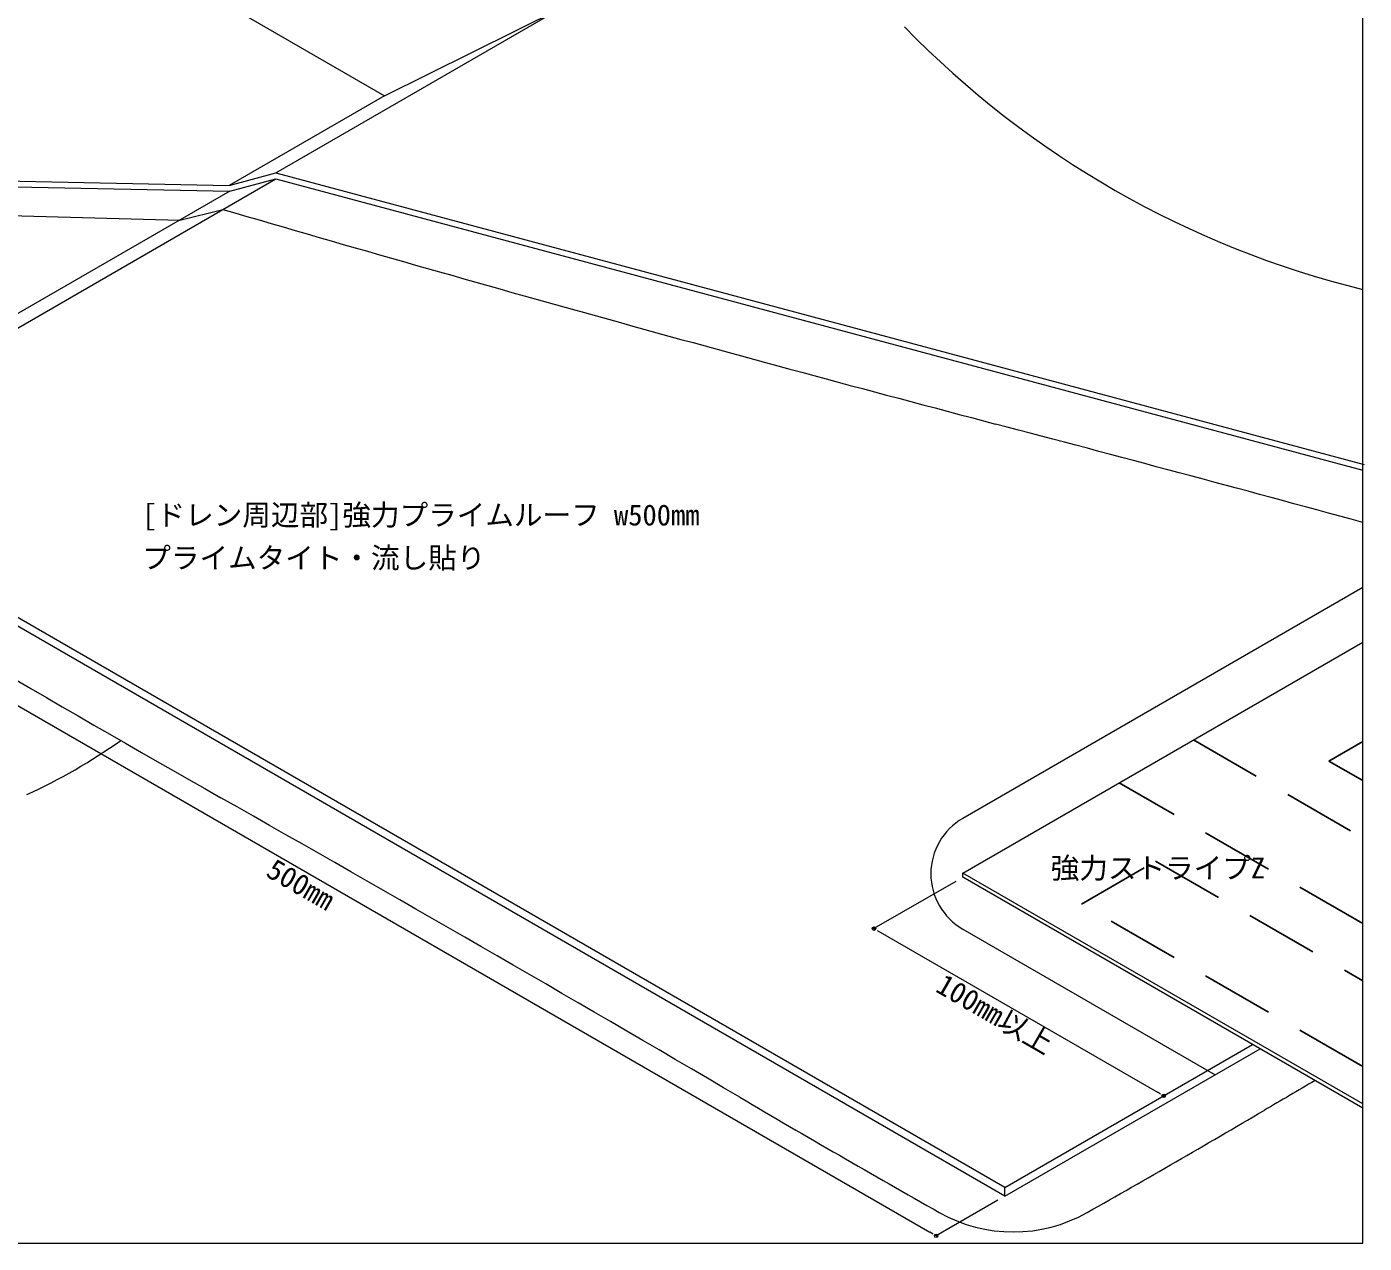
# Model space of a CAD drawing. Units: millimetres, scale not verified. Extents: x -690 to 690, y -478 to 478.
# Drawn here: x 222.5 to 690.3, y -477.5 to -52 of the extents above; entities that cross this region are included whole.
import ezdxf
from ezdxf.enums import TextEntityAlignment as Align

# ---------------------------------------------------------------- set-up
doc = ezdxf.new("R2010")
doc.units = ezdxf.units.MM
doc.header["$LTSCALE"] = 2
doc.linetypes.add('USER1', pattern=[19.05, 12.7, -6.35])
for name, color, linetype, lineweight in [('0-0_0', 7, 'Continuous', 18), ('0-3_BOUSUI', 1, 'Continuous', 18), ('0-4_MOJI', 7, 'Continuous', 18), ('0-5_sunpo', 7, 'Continuous', 18), ('0-6_WAKU', 7, 'Continuous', 18)]:
    doc.layers.add(name, color=color, linetype=linetype, lineweight=lineweight)
doc.layers.add('0-A_bousui2', color=7, linetype='USER1')
doc.styles.add('ＭＳ ゴシック', font='')
doc.styles.get('ＭＳ ゴシック').set_extended_font_data('MS Gothic')

msp = doc.modelspace()

# ---------------------------------------------------------------- linework, layer by layer
at = {"layer": '0-0_0'}
for p, q in [((518.266, -367.133), (519.349, -367.758)), ((519.89, -368.07), (520.973, -368.695)), ((619.05, -425.32), (617.967, -424.695)), ((620.674, -426.258), (619.591, -425.633)), ((539.469, -474.267), (538.386, -473.642)), ((541.092, -475.204), (540.01, -474.579))]:
    msp.add_line(p, q, dxfattribs=at)
for centre in [(518.807, -367.445), (620.132, -425.945), (540.551, -474.892)]:
    msp.add_circle(centre, 0.625, dxfattribs=at)
at = {"layer": '0-3_BOUSUI'}
for p, q in [((309.668, -103.124), (409.234, -45.64)), ((347.615, -76.14), (293.264, -107.52)), ((-225.829, -106.362), (276.085, -119.581)), ((-200.088, -399.5), (309.668, -105.192)), ((276.085, -119.581), (291.12, -115.901)), ((564.612, -458), (131.6, -208)), ((689.741, -248.135), (549.883, -328.882)), ((549.89, -349.5), (549.89, -348)), ((689.741, -430.243), (549.89, -349.5)), ((549.883, -367.644), (638.097, -418.574)), ((564.612, -461), (653.813, -409.5))]:
    msp.add_line(p, q, dxfattribs=at)
for points in [[(1.329, 123.788), (347.615, -76.14), (409.234, -45.64)], [(-180.122, -97.704), (293.264, -107.52), (309.668, -103.124), (690.259, -205.103)], [(-180.122, -99.972), (293.507, -109.523), (309.668, -105.192), (689.741, -207.033)], [(293.507, -109.523), (-230.399, -412), (-116.95, -477.5)], [(564.612, -461), (131.6, -211), (131.6, -208)], [(689.741, -428.743), (549.89, -348), (689.741, -267.257)], [(564.612, -461), (564.612, -458), (651.215, -408)]]:
    msp.add_lwpolyline(points, dxfattribs=at)
for centre, radius, start, end in [((769.575, 181.096), 334.635, 224.14829, 256.19797), ((3249.392, 10012.224), 10551.317, 253.71772, 255.24057), ((-3472.049, -15500.532), 15831.982, 74.75943, 75.24057), ((3896.392, 6023.729), 7298.441, 238.78557, 240.39077), ((136.743, -133.772), 205.567, 294.662, 305.25177), ((-6009.837, -11443.513), 12782.348, 59.53024, 60.46976), ((561.073, -348.263), 22.379, 120, 240), ((3166.051, -4698.719), 4951.504, 120.23086, 120.46976), ((3091.842, 4030.89), 5170.304, 239.55357, 240.44643), ((-1552.71, 3321.825), 4354.184, 299.53024, 300.46976), ((567.525, -421.065), 52.484, 240.46976, 299.53024)]:
    msp.add_arc(centre, radius, start, end, dxfattribs=at)
at = {"layer": '0-5_sunpo'}
for p, q in [((109.703, -226.142), (538.386, -473.642)), ((547.39, -350.943), (518.807, -367.445)), ((520.973, -368.695), (617.967, -424.695)), ((648.715, -409.443), (620.132, -425.945)), ((562.112, -462.443), (540.551, -474.892))]:
    msp.add_line(p, q, dxfattribs=at)
at = {"layer": '0-6_WAKU'}
msp.add_lwpolyline([(-690.259, -477.5), (689.741, -477.5), (689.741, 477.5), (-690.259, 477.5)], close=True, dxfattribs=at)
at = {"layer": '0-A_bousui2'}
for p, q in [((630.493, -301.463), (689.741, -335.67)), ((689.741, -365.67), (604.513, -316.463))]:
    msp.add_line(p, q, dxfattribs=at)
for points in [[(689.741, -315.67), (677.929, -308.851), (689.741, -302.031)], [(689.741, -415.67), (591.327, -358.851), (617.308, -343.851), (689.741, -385.67)]]:
    msp.add_lwpolyline(points, dxfattribs=at)

# ---------------------------------------------------------------- texts
at = {"layer": '0-4_MOJI', "style": 'ＭＳ ゴシック'}
for s, p in [('[ドレン周辺部]強力プライムルーフ w500mm', (262.926, -228.62)), ('プライムタイト・流し貼り', (262.926, -243.62)), ('強力ストライプZ', (580.614, -352.102))]:
    msp.add_text(s, height=7.331, dxfattribs=at).set_placement(p, align=Align.BOTTOM_LEFT)
at = {"layer": '0-5_sunpo', "style": 'ＭＳ ゴシック'}
for s, p in [('500mm', (304.639, -350.812)), ('100mm以上', (538.82, -391.153))]:
    msp.add_text(s, height=7.331, rotation=330, dxfattribs=at).set_placement(p, align=Align.BOTTOM_LEFT)

doc.saveas('drawing.dxf')
